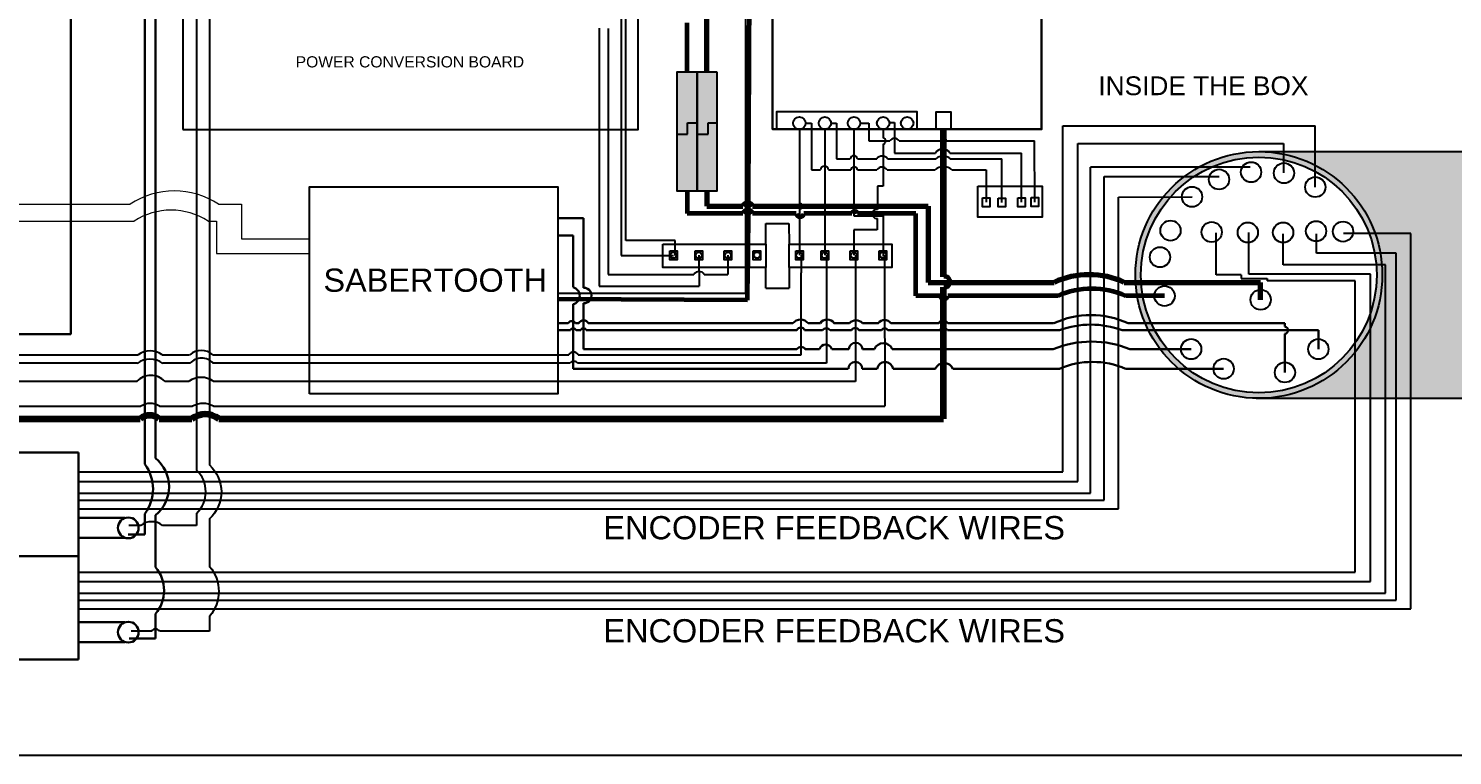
# Paper-space layout 'Layout2' of a CAD drawing. Header units: inches. Extents: x 1.28 to 10.29, y 0.23 to 7.34.
# Drawn here: x 3.052 to 4.853, y 3.359 to 4.279 of the extents above; entities that cross this region are included whole.
import ezdxf

# ---------------------------------------------------------------- set-up
doc = ezdxf.new("R2010")
doc.units = ezdxf.units.IN
doc.header["$LTSCALE"] = 0.002
doc.header["$MEASUREMENT"] = 0
for name, color, linetype in [('12VDC', 2, 'Continuous'), ('5VDC', 1, 'Continuous'), ('Black GND', 250, 'Continuous'), ('Connectors', 250, 'Continuous'), ('encoder wires', 250, 'Continuous'), ('goes out of box', 4, 'Continuous'), ('power protection board', 7, 'Continuous'), ('sabertooth', 95, 'Continuous'), ('Texts', 6, 'Continuous'), ('White Wire Cape', 251, 'Continuous')]:
    doc.layers.add(name, color=color, linetype=linetype)
for name, color, linetype, lineweight in [('12VDC Blue', 5, 'Continuous', 30), ('24VDC', 1, 'Continuous', 60), ('AD4-BS', 250, 'Continuous', 30), ('Flash Drive', 1, 'Continuous', 30), ('Motherboard', 92, 'Continuous', 30), ('Sata Connector', 1, 'Continuous', 100), ('uart wires', 251, 'Continuous', 20)]:
    doc.layers.add(name, color=color, linetype=linetype, lineweight=lineweight)
doc.styles.get("Standard").update_dxf_attribs({"font": 'arial.ttf'})

psp = doc.layouts.new('Layout2')

# ---------------------------------------------------------------- hatches: boundary and pattern name
at = {"layer": 'goes out of box'}
h = psp.add_hatch(color=1, dxfattribs=at)
h.dxf.hatch_style = 1
h.paths.add_polyline_path([(3.8974, 4.2238), (3.8722, 4.2238), (3.8722, 4.1447), (3.8854, 4.1447), (3.8854, 4.1592), (3.8974, 4.1592)])
h.paths.add_polyline_path([(3.8974, 4.1592), (3.8854, 4.1592), (3.8854, 4.1447), (3.8722, 4.1447), (3.8722, 4.0726), (3.8974, 4.0726)])
at = {"layer": 'goes out of box', "true_color": 0x000000}
h = psp.add_hatch(color=18, dxfattribs=at)
h.dxf.hatch_style = 1
h.paths.add_polyline_path([(3.9225, 4.2238), (3.8974, 4.2238), (3.8974, 4.1449), (3.9105, 4.1449), (3.9105, 4.1593), (3.9225, 4.1593)])
h.paths.add_polyline_path([(3.9225, 4.1593), (3.9105, 4.1593), (3.9105, 4.1449), (3.8974, 4.1449), (3.8974, 4.0726), (3.9225, 4.0726)])
at = {"layer": 'goes out of box'}
h = psp.add_hatch(color=256, dxfattribs=at)
h.dxf.hatch_style = 1
h.paths.add_polyline_path([(4.4518, 3.9667, 1), (4.7641, 3.9667, 1)])
h.paths.add_polyline_path([(4.7571, 3.9667, -1), (4.4588, 3.9667, -1)], flags=16)
at = {"layer": 'White Wire Cape', "transparency": 33554687}
h = psp.add_hatch(color=4, dxfattribs=at)
h.dxf.hatch_style = 1
h.paths.add_polyline_path([(4.6793, 4.1228), (4.639, 4.1228), (4.639, 4.1197, -0.06884), (4.6793, 4.1055)])
h.paths.add_polyline_path([(4.639, 4.1228), (4.6079, 4.1228, -0.050066), (4.639, 4.1197)])
h = psp.add_hatch(color=4, dxfattribs=at)
h.dxf.hatch_style = 1
h.paths.add_polyline_path([(4.9055, 4.1228), (4.6793, 4.1228), (4.6793, 4.1055, -0.190494), (4.755, 4.0191), (4.8002, 4.0191), (4.8002, 4.007), (4.8002, 3.8105), (4.9055, 3.8105)])
h.paths.add_polyline_path([(4.8002, 4.007), (4.8002, 4.0191), (4.755, 4.0191, -0.04138), (4.7616, 3.9942), (4.7815, 3.9942), (4.7815, 3.8105), (4.8002, 3.8105)], flags=17)
h.paths.add_polyline_path([(4.7815, 3.9942), (4.7616, 3.9942, -0.023723), (4.7635, 3.9795), (4.768, 3.9795), (4.768, 3.8105), (4.7815, 3.8105)], flags=16)
h.paths.add_polyline_path([(4.768, 3.9795), (4.7635, 3.9795, -0.020633), (4.7641, 3.9667, -0.110245), (4.7493, 3.9003), (4.7493, 3.8105), (4.768, 3.8105)], flags=17)
h.paths.add_polyline_path([(4.7493, 3.9003, -0.059335), (4.7297, 3.8689), (4.7297, 3.8105), (4.7493, 3.8105)], flags=17)
h.paths.add_polyline_path([(4.7297, 3.8689, -0.221992), (4.6112, 3.8105), (4.7297, 3.8105)])
h.paths.add_polyline_path([(5.0845, 3.9594), (4.9743, 3.9594), (4.9743, 4.1228), (4.9055, 4.1228), (4.9055, 3.8105), (5.2405, 3.8105, -0.400619)])
h.paths.add_polyline_path([(5.0295, 4.1228), (5.0133, 4.1228), (5.0133, 3.9795), (5.0804, 3.9795), (5.0848, 3.9795, -0.023723), (5.0868, 3.9942), (5.0669, 3.9942), (5.0295, 3.9942)], flags=17)
h.paths.add_polyline_path([(5.0133, 4.1228), (4.9978, 4.1228), (4.9978, 3.9676), (5.0843, 3.9676, -0.019043), (5.0848, 3.9795), (5.0804, 3.9795), (5.0133, 3.9795)], flags=17)
h.paths.add_polyline_path([(4.9978, 4.1228), (4.9743, 4.1228), (4.9743, 3.9594), (5.0845, 3.9594, -0.01166), (5.0843, 3.9667, -0.00159), (5.0843, 3.9676), (4.9978, 3.9676)], flags=17)
h.paths.add_polyline_path([(5.0482, 4.1228), (5.0295, 4.1228), (5.0295, 3.9942), (5.0669, 3.9942), (5.0868, 3.9942, -0.04138), (5.0934, 4.0191), (5.0482, 4.0191)], flags=17)
h.paths.add_polyline_path([(5.169, 4.1055), (5.169, 4.1228), (5.0482, 4.1228), (5.0482, 4.0191), (5.0934, 4.0191, -0.190494)], flags=17)
h.paths.add_polyline_path([(5.2094, 4.1197), (5.2094, 4.1228), (5.169, 4.1228), (5.169, 4.1055, -0.06884)], flags=17)
h.paths.add_polyline_path([(5.2405, 4.1228), (5.2094, 4.1228), (5.2094, 4.1197, -0.050066)])

# ---------------------------------------------------------------- linework, layer by layer
for points in [[(4.2583, 4.0643), (4.2676, 4.0643), (4.2676, 4.0531), (4.2583, 4.0531)], [(4.2783, 4.064), (4.2877, 4.064), (4.2877, 4.0528), (4.2783, 4.0528)], [(4.3032, 4.0643), (4.3125, 4.0643), (4.3125, 4.0531), (4.3032, 4.0531)], [(4.32, 4.0646), (4.3293, 4.0646), (4.3293, 4.0534), (4.32, 4.0534)]]:
    psp.add_lwpolyline(points, close=True)
at = {"layer": '12VDC'}
for p, q in [((3.8072, 4.0103), (3.8072, 4.5436)), ((3.8016, 4.5331), (3.8016, 3.9915)), ((4.0268, 4.151), (4.0268, 4.0999)), ((4.0347, 4.1587), (4.0423, 4.1587)), ((4.0423, 4.1587), (4.0423, 4.1432)), ((4.0423, 4.1432), (4.0423, 4.1392)), ((4.0423, 4.1392), (4.0423, 4.0996)), ((4.0268, 4.0999), (4.0268, 4.0765)), ((4.0423, 4.0996), (4.0536, 4.0996)), ((4.0636, 4.0996), (4.0918, 4.0996)), ((4.1002, 4.0996), (4.1249, 4.0996)), ((4.1378, 4.0996), (4.198, 4.0996)), ((4.2201, 4.0996), (4.2632, 4.0996)), ((4.2632, 4.0996), (4.263, 4.0587)), ((4.0268, 4.0765), (4.0268, 4.0658)), ((4.0268, 4.0658), (4.0268, 4.0574)), ((4.0268, 4.0574), (4.0268, 4.0564)), ((4.0268, 4.0511), (4.0268, 4.0465)), ((4.0268, 4.0465), (4.0268, 4.0104)), ((3.8698, 4.0103), (3.8072, 4.0103)), ((3.8698, 3.9915), (3.8698, 4.0103)), ((4.0268, 4.0104), (4.0268, 3.9916)), ((3.8016, 3.9915), (3.8675, 3.9915)), ((4.0292, 3.9916), (4.0292, 3.9692)), ((4.0291, 3.8658), (4.0292, 3.9692)), ((2.7494, 3.8658), (3.1905, 3.8658)), ((3.2209, 3.8658), (3.2557, 3.8658)), ((3.285, 3.8658), (3.7354, 3.8658)), ((3.747, 3.8658), (4.0291, 3.8658))]:
    psp.add_line(p, q, dxfattribs=at)
for centre, radius, start, end in [((4.0586, 4.0993), 0.00504, 3.9878, 176.0122), ((4.096, 4.0993), 0.00424, 4.636, 175.364), ((4.1313, 4.0956), 0.00762, 32.0557, 147.9443), ((4.2091, 4.0861), 0.0175, 50.8944, 129.1056), ((4.0281, 4.0537), 0.00291, 243.5079, 116.4921), ((3.2057, 3.8449), 0.0258, 53.8739, 126.1261), ((3.2704, 3.8482), 0.0229, 50.2195, 129.7805), ((3.7412, 3.8627), 0.00656, 27.9463, 152.0537)]:
    psp.add_arc(centre, radius, start, end, dxfattribs=at)
at = {"layer": '12VDC Blue'}
for p, q in [((3.199, 5.0497), (3.199, 3.7272)), ((3.2125, 5.0544), (3.2125, 3.7349)), ((3.199, 3.6646), (3.199, 3.6383)), ((3.2125, 3.6628), (3.2125, 3.597)), ((3.1781, 3.6383), (3.199, 3.6383)), ((3.2125, 3.5379), (3.2125, 3.5069)), ((3.2125, 3.5069), (3.1793, 3.5069))]:
    psp.add_line(p, q, dxfattribs=at)
for centre, radius, start, end in [((3.1831, 3.6988), 0.0465, 309.1676, 50.8324), ((3.1572, 3.6959), 0.0522, 323.1954, 36.8046), ((3.1774, 3.5674), 0.0459, 319.8824, 40.1176)]:
    psp.add_arc(centre, radius, start, end, dxfattribs=at)
at = {"layer": '24VDC'}
for p, q in [((3.9676, 5.0657), (3.9615, 3.9762)), ((3.8848, 4.2238), (3.8848, 4.2857)), ((3.8848, 4.0726), (3.8848, 4.0446)), ((3.8856, 4.0446), (3.8848, 4.0446)), ((3.9554, 4.0446), (3.8856, 4.0446)), ((4.0228, 4.0446), (3.9677, 4.0446)), ((4.0932, 4.0446), (4.0326, 4.0446)), ((4.1739, 4.0446), (4.1005, 4.0446)), ((4.1739, 3.9401), (4.1739, 4.0446)), ((3.9611, 3.9349), (3.9615, 3.9762)), ((3.9611, 3.9349), (3.7213, 3.9362)), ((4.2049, 3.9401), (4.1739, 3.9401)), ((4.2359, 3.9401), (4.2145, 3.9401)), ((4.2517, 3.9401), (4.2359, 3.9401)), ((4.3536, 3.9401), (4.2517, 3.9401)), ((4.4887, 3.9401), (4.4396, 3.9401))]:
    psp.add_line(p, q, dxfattribs=at)
at = {"layer": '24VDC', "lineweight": 30}
for p, q in [((3.7408, 4.0166), (3.7213, 4.0166)), ((3.7408, 3.9511), (3.7408, 4.0166)), ((3.7408, 3.848), (3.7408, 3.9297)), ((3.7213, 3.8968), (3.7373, 3.8968)), ((3.7445, 3.8968), (3.7503, 3.8968)), ((3.7571, 3.8968), (4.0237, 3.8968)), ((4.0335, 3.8968), (4.0562, 3.8968)), ((4.0656, 3.8968), (4.0928, 3.8968)), ((4.102, 3.8968), (4.1306, 3.8968)), ((4.1389, 3.8968), (4.2043, 3.8968)), ((4.214, 3.8968), (4.3559, 3.8968)), ((4.4349, 3.8968), (4.6832, 3.8968)), ((4.6832, 3.8729), (4.6832, 3.8968)), ((4.0887, 3.848), (3.7408, 3.848)), ((4.1251, 3.848), (4.1064, 3.848)), ((4.1987, 3.848), (4.1454, 3.848)), ((4.3558, 3.848), (4.2211, 3.848)), ((4.5634, 3.848), (4.4395, 3.848))]:
    psp.add_line(p, q, dxfattribs=at)
at = {"layer": '24VDC'}
for centre, radius, start, end in [((3.9616, 4.0421), 0.00668, 22.8782, 157.1218), ((4.0277, 4.0451), 0.00492, 185.725, 354.275), ((4.0968, 4.0432), 0.00391, 20.9356, 159.0644), ((4.2106, 3.958), 0.00668, 259.0994, 100.9006), ((4.3966, 3.8436), 0.1056, 66.0039, 113.9961), ((4.2097, 3.9412), 0.00491, 193.4377, 346.5623)]:
    psp.add_arc(centre, radius, start, end, dxfattribs=at)
at = {"layer": '24VDC', "lineweight": 30}
for centre, radius, start, end in [((3.738, 3.9404), 0.0111, 284.572, 75.428), ((3.7409, 3.895), 0.00398, 26.2259, 153.7741), ((3.7537, 3.896), 0.0035, 12.5813, 167.4187), ((4.0286, 3.895), 0.0052, 19.746, 160.254), ((4.0609, 3.8938), 0.00554, 32.2208, 147.7792), ((4.0974, 3.8948), 0.00499, 23.289, 156.711), ((4.1347, 3.8944), 0.00474, 29.8927, 150.1073), ((4.2091, 3.8938), 0.0057, 31.7595, 148.2405), ((4.3954, 3.7906), 0.1133, 69.5873, 110.4127), ((4.0976, 3.848), 0.00882, 0.2512, 179.7488), ((4.1352, 3.8463), 0.0103, 9.6953, 170.3047), ((4.2099, 3.8433), 0.0121, 22.8706, 157.1294), ((4.3976, 3.751), 0.1057, 66.6544, 113.3456)]:
    psp.add_arc(centre, radius, start, end, dxfattribs=at)
at = {"layer": '5VDC'}
for p, q in [((4.0959, 4.151), (4.0959, 4.0592)), ((4.1038, 4.1588), (4.1146, 4.1588)), ((4.1146, 4.1588), (4.1146, 4.1365)), ((4.1146, 4.1365), (4.1414, 4.1365)), ((4.153, 4.1365), (4.2059, 4.1365)), ((4.2126, 4.1365), (4.3244, 4.1365)), ((4.3247, 4.059), (4.3244, 4.1365)), ((4.0959, 4.0592), (4.0959, 4.0434)), ((4.0959, 4.0434), (4.0958, 4.0416)), ((4.1346, 3.9919), (4.1346, 3.9725)), ((4.1346, 3.9725), (4.1351, 3.8005)), ((2.7056, 3.8005), (3.1941, 3.8005)), ((3.2176, 3.8005), (3.2595, 3.8005)), ((3.2857, 3.8005), (4.1351, 3.8005))]:
    psp.add_line(p, q, dxfattribs=at)
psp.add_lwpolyline([(4.0958, 4.0416), (4.1295, 4.0416), (4.1326, 4.0416), (4.1326, 3.9901)], dxfattribs=at)
for centre, radius, start, end in [((4.1472, 4.1323), 0.00715, 35.9435, 144.0565), ((4.2093, 4.1366), 0.00338, 358.0583, 181.9417), ((3.2058, 3.7827), 0.0214, 56.5554, 123.4446), ((3.2726, 3.7779), 0.0262, 59.9779, 120.0221)]:
    psp.add_arc(centre, radius, start, end, dxfattribs=at)
at = {"layer": 'AD4-BS', "color": 250}
for p, q in [((2.5393, 3.7419), (3.1153, 3.7419)), ((3.1153, 3.7419), (3.1153, 3.4801)), ((3.1153, 3.6593), (3.1743, 3.6593)), ((3.1743, 3.6342), (3.1153, 3.6342)), ((2.5393, 3.611), (3.1153, 3.611)), ((3.1153, 3.5272), (3.1743, 3.5272)), ((3.1743, 3.5021), (3.1153, 3.5021)), ((3.1153, 3.4801), (2.5393, 3.4801))]:
    psp.add_line(p, q, dxfattribs=at)
for centre in [(3.1781, 3.6467), (3.1781, 3.5147)]:
    psp.add_circle(centre, 0.0131, dxfattribs=at)
at = {"layer": 'Black GND'}
for p, q in [((3.2642, 5.0457), (3.2642, 3.7197)), ((3.9585, 5.0576), (3.9585, 3.9433)), ((3.7736, 4.2792), (3.7736, 3.9526)), ((3.7849, 4.2786), (3.7849, 3.9673)), ((4.0591, 4.151), (4.0591, 4.1018)), ((4.0669, 4.1589), (4.0736, 4.1589)), ((4.0736, 4.1589), (4.0736, 4.1137)), ((4.1406, 4.1596), (4.147, 4.1596)), ((4.147, 4.1596), (4.147, 4.121)), ((4.1328, 4.1321), (4.1328, 4.1028)), ((4.0736, 4.1137), (4.0912, 4.1137)), ((4.1002, 4.1137), (4.1248, 4.1137)), ((4.1384, 4.1137), (4.1994, 4.1137)), ((4.147, 4.121), (4.1991, 4.121)), ((4.2172, 4.121), (4.3078, 4.121)), ((4.2177, 4.1137), (4.2823, 4.1137)), ((4.2823, 4.1137), (4.283, 4.1137)), ((4.283, 4.0584), (4.283, 4.1137)), ((4.3078, 4.0587), (4.3078, 4.121)), ((4.0591, 4.1018), (4.0591, 4.0248)), ((4.1328, 4.1028), (4.1328, 4.0789)), ((4.1328, 4.0789), (4.1256, 4.0789)), ((4.1256, 4.0789), (4.1256, 4.0495)), ((4.1254, 4.0381), (4.1254, 4.0333)), ((4.0591, 4.0248), (4.0591, 4.0123)), ((4.1254, 4.0239), (4.0957, 4.0239)), ((4.0957, 4.0239), (4.0957, 3.9916)), ((4.1254, 4.0333), (4.1254, 4.0239)), ((4.0591, 4.0123), (4.0589, 3.9916)), ((3.8996, 3.9916), (3.9001, 3.9526)), ((3.9364, 3.9916), (3.9364, 3.9673)), ((4.061, 3.9916), (4.061, 3.9702)), ((4.0978, 3.9916), (4.0978, 3.9715)), ((3.7849, 3.9673), (3.8934, 3.9673)), ((3.9065, 3.9673), (3.9364, 3.9673)), ((4.061, 3.9702), (4.061, 3.8549)), ((4.0978, 3.9715), (4.0978, 3.8321)), ((3.7736, 3.9526), (3.9001, 3.9526)), ((3.9585, 3.9433), (3.7213, 3.9433)), ((3.1891, 3.8549), (2.7336, 3.8549)), ((3.256, 3.8549), (3.2218, 3.8549)), ((3.7364, 3.8549), (3.2855, 3.8549)), ((4.061, 3.8549), (3.7469, 3.8549)), ((3.1891, 3.8321), (2.7202, 3.8321)), ((3.2551, 3.8321), (3.2242, 3.8321)), ((4.0978, 3.8321), (3.2855, 3.8321)), ((3.2642, 3.665), (3.2642, 3.6497)), ((3.1938, 3.6497), (3.1788, 3.6497)), ((3.2642, 3.6497), (3.2215, 3.6497)), ((3.2077, 3.5161), (3.1818, 3.5161)), ((3.281, 3.5161), (3.2174, 3.5161))]:
    psp.add_line(p, q, dxfattribs=at)
at = {"layer": 'Black GND', "lineweight": 70}
for p, q in [((3.9099, 4.2238), (3.9099, 4.3085)), ((3.9099, 4.0726), (3.9099, 4.0537)), ((3.9099, 4.0537), (3.9552, 4.0537)), ((3.9674, 4.0537), (4.1899, 4.0537)), ((4.1899, 4.0537), (4.1899, 3.9573)), ((4.1899, 3.9573), (4.3489, 3.9573)), ((4.4377, 3.9573), (4.6102, 3.9573)), ((4.6102, 3.9354), (4.6102, 3.9573))]:
    psp.add_line(p, q, dxfattribs=at)
at = {"layer": 'Black GND', "lineweight": 30}
for p, q in [((3.7537, 4.0386), (3.7213, 4.0386)), ((3.7537, 3.9505), (3.7537, 4.0386)), ((3.7537, 3.8729), (3.7537, 3.9309)), ((3.7213, 3.9056), (3.7346, 3.9056)), ((3.7435, 3.9056), (3.7479, 3.9056)), ((3.7599, 3.9056), (4.0186, 3.9056)), ((4.0379, 3.9056), (4.0534, 3.9056)), ((4.0706, 3.9056), (4.0903, 3.9056)), ((4.1066, 3.9056), (4.1267, 3.9056)), ((4.1423, 3.9056), (4.2032, 3.9056)), ((4.2144, 3.9056), (4.3484, 3.9056)), ((4.4427, 3.9056), (4.6409, 3.9056)), ((4.6409, 3.9014), (4.6409, 3.9056)), ((4.6409, 3.8434), (4.6409, 3.8922)), ((4.0237, 3.8729), (3.7537, 3.8729)), ((4.0522, 3.8729), (4.0342, 3.8729)), ((4.0894, 3.8729), (4.0678, 3.8729)), ((4.1219, 3.8729), (4.1066, 3.8729)), ((4.3479, 3.8729), (4.1441, 3.8729)), ((4.5223, 3.8729), (4.4446, 3.8729))]:
    psp.add_line(p, q, dxfattribs=at)
at = {"layer": 'Black GND'}
psp.add_lwpolyline([(3.281, 5.0389), (3.281, 3.7263, -0.4333), (3.281, 3.6581), (3.281, 3.6193), (3.281, 3.598, -0.359964), (3.281, 3.5347), (3.281, 3.5161)], format="xyb", dxfattribs=at)
psp.add_lwpolyline([(4.1328, 4.151), (4.1328, 4.1404)], dxfattribs=at)
for centre, radius, start, end in [((4.1316, 4.1363), 0.00431, 286.1087, 73.8913), ((4.2082, 4.1158), 0.0104, 29.7622, 150.2378), ((4.0957, 4.113), 0.00461, 9.5295, 170.4705), ((4.1316, 4.1088), 0.00838, 36.1238, 143.8762), ((4.2086, 4.1027), 0.0143, 50.1899, 129.8101), ((4.1248, 4.0439), 0.00574, 81.28, 276.7051), ((3.8999, 3.9634), 0.00767, 30.6919, 149.3081), ((3.2055, 3.8325), 0.0277, 53.7552, 126.2448), ((3.2708, 3.8421), 0.0195, 40.8029, 139.1971), ((3.7417, 3.8503), 0.00699, 41.3254, 138.6746), ((3.2066, 3.8155), 0.0242, 43.4773, 136.5227), ((3.2703, 3.8111), 0.026, 54.0441, 125.9559), ((3.2385, 3.6924), 0.0376, 313.2652, 46.7348), ((3.2077, 3.6321), 0.0224, 51.8384, 128.1616), ((3.2125, 3.5127), 0.00591, 35.0555, 144.9445)]:
    psp.add_arc(centre, radius, start, end, dxfattribs=at)
at = {"layer": 'Black GND', "lineweight": 70}
for centre, radius, start, end in [((3.9613, 4.0509), 0.00673, 24.85, 155.15), ((4.3933, 3.8607), 0.1063, 65.3172, 114.6828)]:
    psp.add_arc(centre, radius, start, end, dxfattribs=at)
at = {"layer": 'Black GND', "lineweight": 30}
for centre, radius, start, end in [((3.754, 3.9407), 0.00982, 268.0019, 91.9981), ((3.739, 3.9034), 0.005, 25.9815, 154.0185), ((3.7539, 3.9026), 0.00674, 26.3394, 153.6606), ((4.0283, 3.8978), 0.0124, 38.8914, 141.1086), ((4.062, 3.9002), 0.0102, 32.0514, 147.9486), ((4.0985, 3.8988), 0.0106, 39.8531, 140.1469), ((4.1345, 3.9002), 0.00953, 34.7177, 145.2823), ((4.2088, 3.9031), 0.00613, 23.9161, 156.0839), ((4.3956, 3.8042), 0.1118, 65.0528, 114.9472), ((4.6402, 3.8968), 0.00462, 278.8478, 81.1522), ((4.0289, 3.8694), 0.00628, 33.449, 146.551), ((4.06, 3.8705), 0.00817, 17.1774, 162.8226), ((4.098, 3.8722), 0.00864, 4.4761, 175.5239), ((4.133, 3.8684), 0.012, 22.1112, 157.8888), ((4.3963, 3.7549), 0.1275, 67.722, 112.278)]:
    psp.add_arc(centre, radius, start, end, dxfattribs=at)
at = {"layer": 'Connectors'}
for p, q in [((3.8722, 4.1447), (3.8854, 4.1447)), ((3.8854, 4.1447), (3.8854, 4.1592)), ((3.8854, 4.1592), (3.8974, 4.1592)), ((3.9846, 4.0056), (3.9846, 4.0318)), ((3.9846, 4.0318), (4.0136, 4.0318)), ((4.0136, 4.0318), (4.0137, 4.0056)), ((3.9846, 3.95), (3.9846, 3.9762)), ((4.0137, 3.9762), (4.0137, 3.95)), ((3.9846, 3.95), (4.0137, 3.95))]:
    psp.add_line(p, q, dxfattribs=at)
at = {"layer": 'Connectors', "color": 9}
for p, q in [((3.8974, 4.1449), (3.9115, 4.1449)), ((3.9115, 4.1449), (3.9115, 4.1593)), ((3.9115, 4.1593), (3.9225, 4.1593))]:
    psp.add_line(p, q, dxfattribs=at)
at = {"layer": 'Connectors'}
for points in [[(3.8974, 4.2238), (3.8974, 4.0726), (3.8722, 4.0726), (3.8722, 4.2238)], [(3.9225, 4.2238), (3.9225, 4.0726), (3.8974, 4.0726), (3.8974, 4.2238)], [(3.9979, 4.151), (4.1757, 4.151), (4.1757, 4.173), (3.9979, 4.173)], [(4.1994, 4.151), (4.2186, 4.151), (4.2186, 4.1729), (4.1994, 4.1729)], [(4.2527, 4.0789), (4.3338, 4.0789), (4.3338, 4.04), (4.2527, 4.04)], [(3.8543, 4.0056), (3.9846, 4.0056), (3.9846, 3.9762), (3.8543, 3.9762)], [(4.0137, 4.0056), (4.1439, 4.0056), (4.1439, 3.9762), (4.0137, 3.9762)], [(3.8628, 3.9972), (3.8722, 3.9972), (3.8722, 3.986), (3.8628, 3.986)], [(3.8949, 3.9972), (3.9042, 3.9972), (3.9042, 3.986), (3.8949, 3.986)], [(3.9318, 3.9972), (3.9411, 3.9972), (3.9411, 3.986), (3.9318, 3.986)], [(3.9685, 3.9972), (3.9778, 3.9972), (3.9778, 3.986), (3.9685, 3.986)], [(4.0222, 3.9972), (4.0315, 3.9972), (4.0315, 3.986), (4.0222, 3.986)], [(4.0542, 3.9972), (4.0636, 3.9972), (4.0636, 3.986), (4.0542, 3.986)], [(4.0911, 3.9972), (4.1004, 3.9972), (4.1004, 3.986), (4.0911, 3.986)], [(4.1278, 3.9972), (4.1371, 3.9972), (4.1371, 3.986), (4.1278, 3.986)]]:
    psp.add_lwpolyline(points, close=True, dxfattribs=at)
for centre, radius in [((4.0268, 4.1588), 0.00785), ((4.0591, 4.1588), 0.00785), ((4.0959, 4.1588), 0.00785), ((4.1328, 4.1588), 0.00785), ((4.1631, 4.1588), 0.00785), ((3.8675, 3.9916), 0.00385), ((3.8996, 3.9916), 0.00385), ((3.9364, 3.9916), 0.00385), ((3.9732, 3.9919), 0.00385), ((4.0268, 3.9916), 0.00385), ((4.059, 3.9916), 0.00385), ((4.0957, 3.9916), 0.00385), ((4.1326, 3.9919), 0.00385)]:
    psp.add_circle(centre, radius, dxfattribs=at)
at = {"layer": 'encoder wires', "color": 5}
for p, q in [((4.3602, 3.7174), (4.3602, 4.1556)), ((4.3602, 4.1556), (4.6793, 4.1556)), ((4.6793, 4.0779), (4.6793, 4.1556)), ((4.5539, 3.9667), (4.5539, 4.0201)), ((4.5857, 3.9667), (4.5539, 3.9667)), ((4.5857, 3.9667), (4.5857, 3.9622)), ((4.5857, 3.9622), (4.6186, 3.9622)), ((4.6186, 3.9622), (4.6186, 3.9594)), ((4.7297, 3.9594), (4.6186, 3.9594)), ((4.7297, 3.5908), (4.7297, 3.9594)), ((3.1153, 3.7174), (4.3602, 3.7174)), ((3.1153, 3.5908), (4.3602, 3.5908)), ((4.3602, 3.5908), (4.7297, 3.5908))]:
    psp.add_line(p, q, dxfattribs=at)
at = {"layer": 'encoder wires', "color": 1}
for p, q in [((4.3792, 3.7053), (4.3792, 4.1329)), ((4.3792, 4.1329), (4.639, 4.1329)), ((4.639, 4.1329), (4.639, 4.0959)), ((4.5953, 3.9676), (4.5953, 4.0204)), ((4.7493, 3.9676), (4.5953, 3.9676)), ((4.7493, 3.5788), (4.7493, 3.9676)), ((3.1153, 3.7053), (4.3792, 3.7053)), ((3.1153, 3.5788), (4.3792, 3.5788)), ((4.3792, 3.5788), (4.7493, 3.5788))]:
    psp.add_line(p, q, dxfattribs=at)
at = {"layer": 'encoder wires', "color": 2}
for p, q in [((4.3952, 3.6905), (4.3952, 4.1031)), ((4.597, 4.1031), (4.3952, 4.1031)), ((4.6388, 3.9795), (4.6388, 4.0189)), ((4.768, 3.9795), (4.6388, 3.9795)), ((4.768, 3.5639), (4.768, 3.9795)), ((3.1153, 3.6905), (4.3952, 3.6905)), ((3.1153, 3.5639), (4.3952, 3.5639)), ((4.3952, 3.5639), (4.768, 3.5639))]:
    psp.add_line(p, q, dxfattribs=at)
at = {"layer": 'encoder wires', "color": 3}
for p, q in [((4.4121, 3.6816), (4.4121, 4.0914)), ((4.4121, 4.0914), (4.5577, 4.0914)), ((4.6807, 3.9942), (4.6807, 4.0187)), ((4.7815, 3.9942), (4.6807, 3.9942)), ((4.7815, 3.555), (4.7815, 3.9942)), ((3.1153, 3.6816), (4.4121, 3.6816)), ((3.1153, 3.555), (4.4121, 3.555)), ((4.4121, 3.555), (4.7815, 3.555))]:
    psp.add_line(p, q, dxfattribs=at)
at = {"layer": 'encoder wires'}
for p, q in [((4.4306, 4.0652), (4.5234, 4.0656)), ((4.4306, 3.6708), (4.4306, 4.0652)), ((4.8002, 4.0191), (4.7149, 4.0191)), ((4.8002, 4.007), (4.8002, 4.0191)), ((4.8002, 3.5442), (4.8002, 4.007)), ((3.1153, 3.6708), (4.4139, 3.6708)), ((4.4139, 3.6708), (4.4306, 3.6708)), ((3.1153, 3.5442), (4.4139, 3.5442)), ((4.4139, 3.5442), (4.8002, 3.5442))]:
    psp.add_line(p, q, dxfattribs=at)
at = {"layer": 'Flash Drive'}
psp.add_lwpolyline([(3.9929, 4.6746), (3.9929, 4.151), (4.3332, 4.151), (4.3332, 4.6746)], close=True, dxfattribs=at)
at = {"layer": 'goes out of box'}
for centre, radius in [((4.6079, 3.9667), 0.1561), ((4.6079, 3.9667), 0.1491), ((4.6079, 3.9667), 0.1491), ((4.5981, 4.0968), 0.0128), ((4.6397, 4.0956), 0.0128), ((4.5576, 4.0876), 0.0128), ((4.6793, 4.0779), 0.0128), ((4.5234, 4.0656), 0.0128), ((4.4962, 4.0228), 0.0128), ((4.6803, 4.0221), 0.0128), ((4.7144, 4.0216), 0.0128), ((4.5483, 4.021), 0.0128), ((4.594, 4.0204), 0.0128), ((4.6386, 4.0204), 0.0128), ((4.4829, 3.9892), 0.0128), ((4.4887, 3.9401), 0.0128), ((4.6102, 3.9354), 0.0128), ((4.5223, 3.8729), 0.0128), ((4.6832, 3.8729), 0.0128), ((4.5634, 3.848), 0.0128), ((4.6409, 3.8434), 0.0128)]:
    psp.add_circle(centre, radius, dxfattribs=at)
at = {"layer": 'Motherboard'}
psp.add_lwpolyline([(2.2151, 4.782), (3.1053, 4.782), (3.1053, 3.8918), (2.2151, 3.8918)], close=True, dxfattribs=at)
at = {"layer": 'power protection board'}
psp.add_lwpolyline([(3.247, 4.1509), (3.823, 4.1509), (3.823, 4.7792), (3.247, 4.7792)], close=True, dxfattribs=at)
at = {"layer": 'sabertooth'}
psp.add_lwpolyline([(3.4071, 3.8163), (3.4071, 4.0781), (3.7213, 4.0781), (3.7213, 3.8163)], close=True, dxfattribs=at)
at = {"layer": 'Sata Connector'}
for p, q in [((4.2093, 3.9645), (4.2093, 4.151)), ((4.2093, 3.7848), (4.2093, 3.9514)), ((2.2785, 3.7848), (3.1932, 3.7848)), ((3.2171, 3.7848), (3.2586, 3.7848)), ((3.2924, 3.7848), (4.2093, 3.7848))]:
    psp.add_line(p, q, dxfattribs=at)
for centre, radius, start, end in [((3.2051, 3.7698), 0.0192, 51.4988, 128.5012), ((3.2755, 3.7627), 0.0278, 52.578, 127.422)]:
    psp.add_arc(centre, radius, start, end, dxfattribs=at)
at = {"layer": 'uart wires', "color": 5}
for p, q in [((2.9462, 4.0563), (3.1804, 4.0563)), ((3.2922, 4.0563), (3.3211, 4.0563)), ((3.3211, 4.0563), (3.3211, 4.0124)), ((3.3211, 4.0124), (3.4071, 4.0124))]:
    psp.add_line(p, q, dxfattribs=at)
at = {"layer": 'uart wires', "color": 3}
for p, q in [((2.9462, 4.0349), (3.1854, 4.0349)), ((3.2789, 4.0349), (3.2895, 4.0349)), ((3.2895, 4.0349), (3.2895, 3.9938)), ((3.2895, 3.9938), (3.4071, 3.9938))]:
    psp.add_line(p, q, dxfattribs=at)
at = {"layer": 'uart wires', "color": 5}
psp.add_arc((3.2363, 3.9709), 0.1021, 56.7852, 123.2148, dxfattribs=at)
at = {"layer": 'uart wires', "color": 3}
psp.add_arc((3.2322, 3.9622), 0.0865, 57.2813, 122.7187, dxfattribs=at)
at = {"layer": 'White Wire Cape'}
for p, q in [((4.6079, 4.1228), (5.2405, 4.1228)), ((5.2405, 3.8105), (4.6047, 3.8105))]:
    psp.add_line(p, q, dxfattribs=at)
at = {"layer": 'White Wire Cape', "color": 18, "true_color": 0x000000}
psp.add_lwpolyline([(2.1147, 5.9079), (4.9055, 5.9079), (4.9055, 3.3586), (2.1147, 3.3586)], close=True, dxfattribs=at)

# ---------------------------------------------------------------- texts
at = {"layer": 'Texts'}
for s, height, p in [('POWER CONVERSION BOARD', 0.014152, (3.3898, 4.2293)), ('INSIDE THE BOX', 0.023776, (4.4049, 4.1942)), ('SABERTOOTH', 0.02938, (3.4249, 3.9454)), ('ENCODER FEEDBACK WIRES', 0.029382, (3.779, 3.6322)), ('ENCODER FEEDBACK WIRES', 0.029382, (3.779, 3.5018))]:
    psp.add_text(s, height=height, dxfattribs=at).set_placement(p)

doc.saveas('drawing.dxf')
